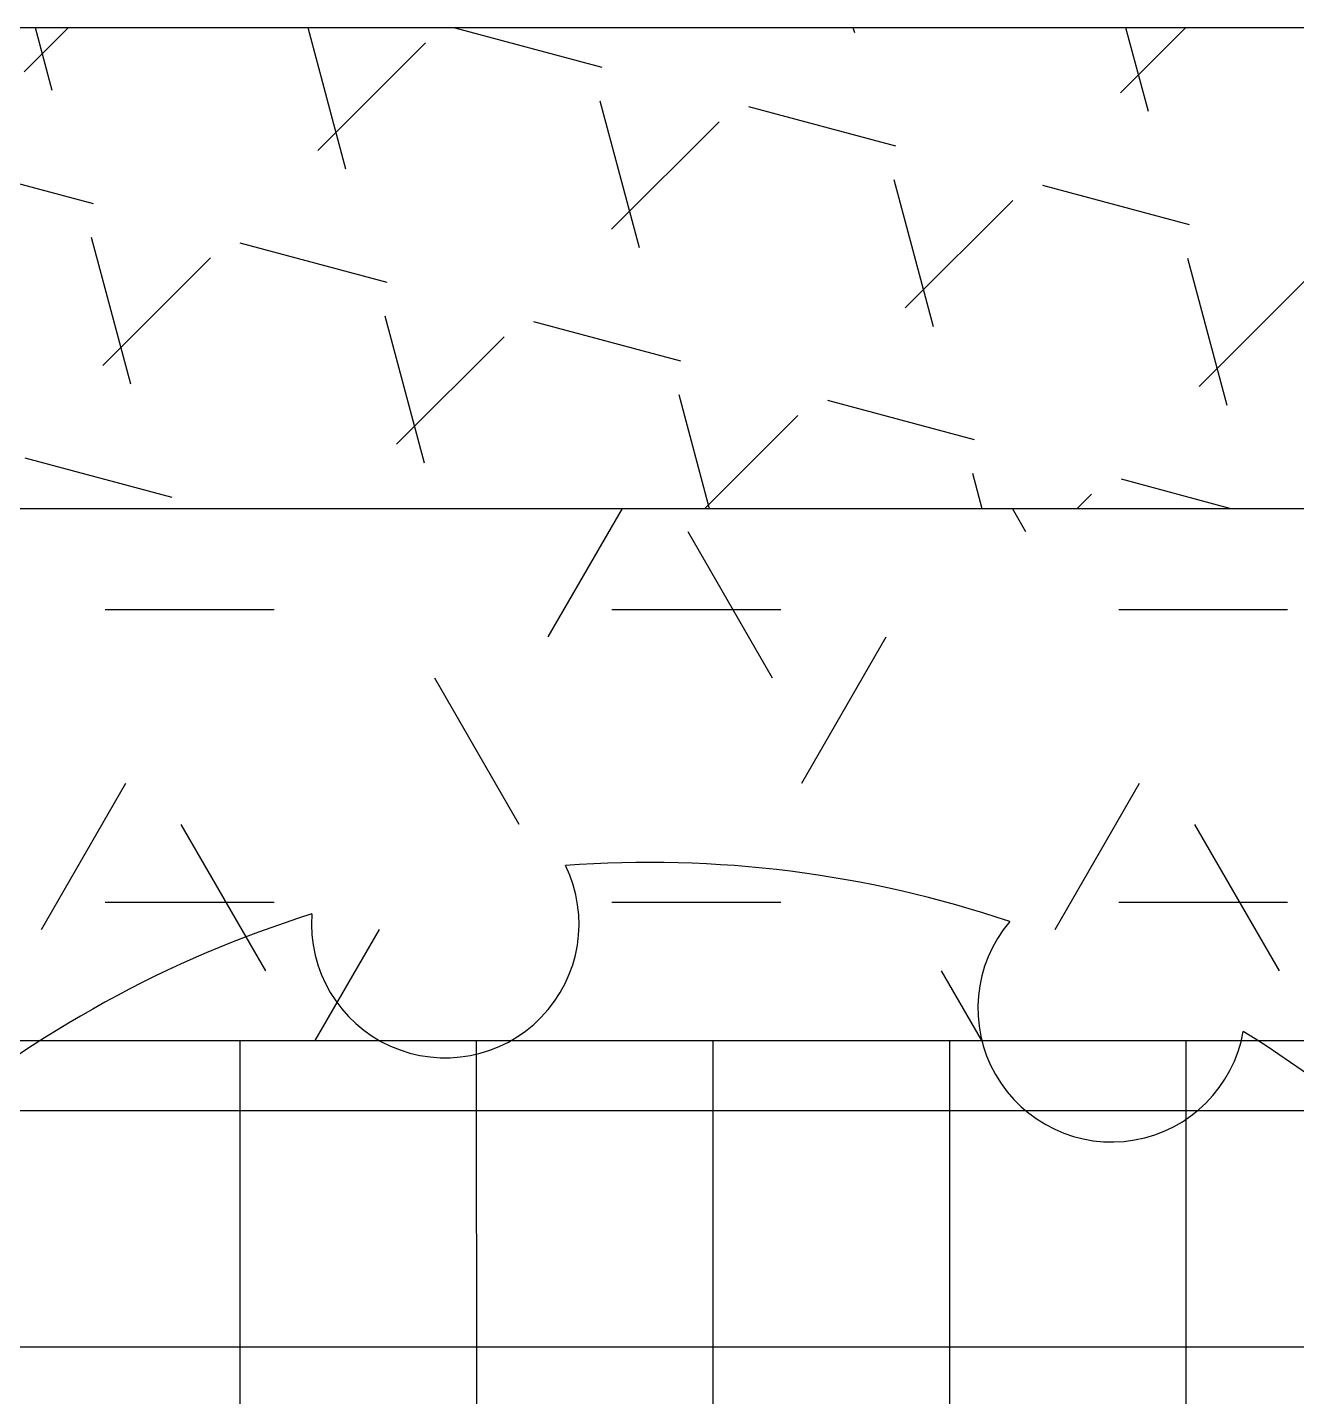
# Model space of a CAD drawing. Extents: x 941299 to 942979, y 2579300 to 2579597.
# Drawn here: x 941874.5 to 941880.46, y 2579407.71 to 2579414.14 of the extents above; entities that cross this region are included whole.
import ezdxf

# ---------------------------------------------------------------- set-up
doc = ezdxf.new("R2010")
doc.units = 0
for name, color, linetype in [('fz', 7, 'CONTINUOUS'), ('绿化工程', 3, 'CONTINUOUS'), ('路缘石', 37, 'CONTINUOUS')]:
    doc.layers.add(name, color=color, linetype=linetype)

# ---------------------------------------------------------------- blocks, each defined once
blk = doc.blocks.new('dys')
at = {"layer": '绿化工程'}
for centre, radius, start, end in [((-0.9575, 5.0151), 0.6284, 175.64494, 25.97307), ((0, 0), 5.3048, 71.37363, 94.24382), ((0, 0), 5.3048, 107.37363, 130.24382), ((2.1732, 4.6201), 0.6284, 139.64494, 349.97307), ((0, 0), 5.3048, 35.37363, 58.24382)]:
    blk.add_arc(centre, radius, start, end, dxfattribs=at)

msp = doc.modelspace()

# ---------------------------------------------------------------- hatches: boundary and pattern name
at = {"layer": '绿化工程'}
h = msp.add_hatch(dxfattribs=at)
h.set_pattern_fill('TRIANG', color=9, scale=0.15, angle=165, style=0)
h.set_pattern_definition([(225, (0, 0), (0.36978750163, -1.38006631525), [0.714375, -0.714375]), (285, (0, 0), (1.3800662387, -0.3697877872), [0.714375, -0.714375]), (165, (0.1849, -0.69), (-1.0102787371, -1.01027852804), [0.714375, -0.714375])])
h.paths.add_polyline_path([(941846.7134, 2579414.14137), (941846.7134, 2579411.88137), (941909.2134, 2579411.88137), (941909.2134, 2579414.14137)])
h = msp.add_hatch(dxfattribs=at)
h.set_pattern_fill('HEX', color=9, scale=0.25, style=0)
h.set_pattern_definition([(0, (0, 0), (0, 1.374815), [0.79375, -1.5875]), (120, (0, 0), (-1.1906247155, -0.6874075), [0.79375, -1.5875]), (60, (0.7937, 0), (-1.1906247155, 0.6874075), [0.79375, -1.5875])])
h.paths.add_polyline_path([(941846.7134, 2579411.88137), (941846.7134, 2579409.38137), (941909.2134, 2579409.38137), (941909.2134, 2579411.88137)])
h = msp.add_hatch(dxfattribs=at)
h.set_pattern_fill('ANSI37', color=9, scale=0.35, angle=45, style=0)
h.paths.add_polyline_path([(941846.7134, 2579409.38137), (941846.7134, 2579404.38137), (941909.2134, 2579404.38137), (941909.2134, 2579409.38137)])

# ---------------------------------------------------------------- linework, layer by layer
at = {"layer": 'fz', "color": 8}
for p, q in [((941784.2134, 2579411.88137), (942084.2134, 2579411.88137)), ((941784.2134, 2579409.38137), (942084.2134, 2579409.38137))]:
    msp.add_line(p, q, dxfattribs=at)
at = {"layer": '路缘石'}
msp.add_line((941784.2134, 2579414.14137), (942084.2134, 2579414.14137), dxfattribs=at)

# ---------------------------------------------------------------- block references
at = {"layer": 'fz'}
msp.add_blockref('dys', (941877.41938, 2579404.91349), dxfattribs=at)

doc.saveas('drawing.dxf')
